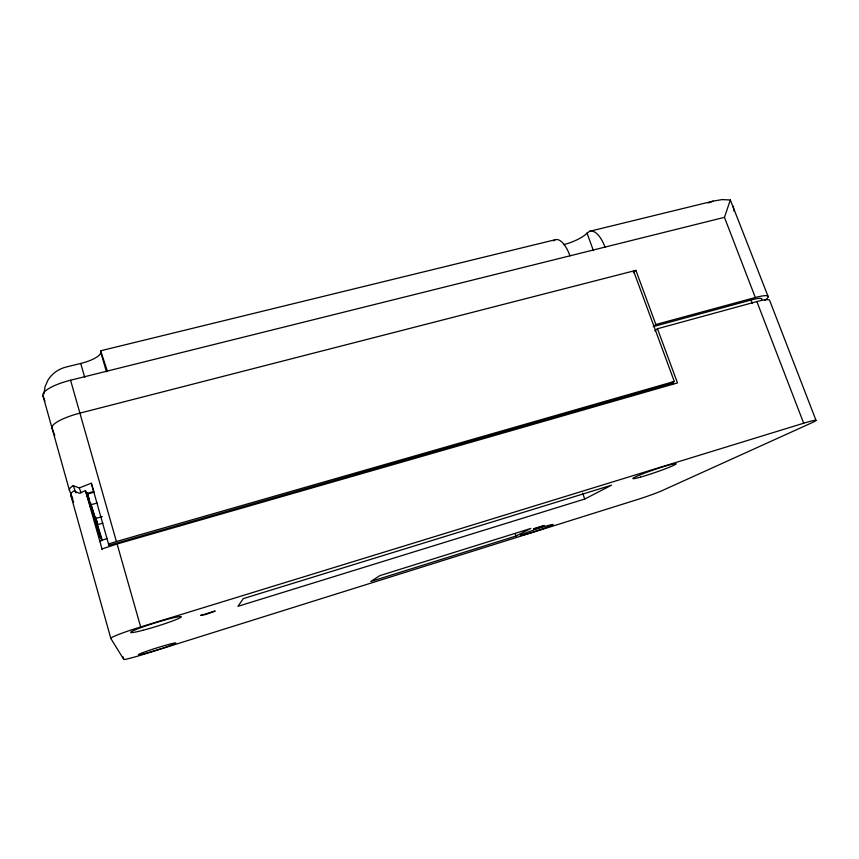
<?xml version="1.0" encoding="UTF-8"?>
<svg xmlns="http://www.w3.org/2000/svg" width="859" height="859" viewBox="0 0 859 859"><rect width="100%" height="100%" fill="white"/><g stroke="black" fill="none" stroke-linecap="round" stroke-linejoin="round"><path stroke-width="1.29" d="M43.97 393.927L45.044 386.668L48.093 379.914A29.657 27.617 -2.7 0 1 66.53 366.933L80.725 363.454A22.13 6.4 -13.8 0 0 100.739 352.083L100.643 350.783L555.161 239.736A26.232 10.78 77.2 0 1 561.195 241.443A26.693 10.963 77.1 0 1 569.979 255.821M563.708 244.632A19.51 5.165 -21.2 0 0 587.019 233.143L589.628 231.307L713.174 201.124L722.022 199.599L730.343 199.986L724.459 217.338L755.319 297.515A26.822 4.295 -21 0 1 764.864 300.253M72.79 498.714L69.354 490.059L69.815 488.341L72.328 486.151L73.23 485.636L79.264 487.933L81.057 492.905M110.854 638.527A31.493 2.223 -17.1 0 1 140.661 626.952L803.68 423.219A27.305 1.621 -19.2 0 1 812.109 422.66L661.623 490.854A20.348 0.988 -18.7 0 1 636.379 499.884L146.32 653.538A23.3 1.213 -17.4 0 1 123.728 659.358L110.854 638.527L70.674 494.795L71.147 493.098L73.659 490.94L79.436 493.259L85.47 490.629L97.711 529.767L100.331 537.605L97.454 527.19L101.856 540.622M633.362 272.765L635.896 270.37L655.879 324.509L653.216 326.624L752.183 299.727A20.111 3.221 -21 0 1 761.267 300.221M654.762 330.812L657.446 328.739L756.876 301.563A26.833 4.209 -21 0 1 769.75 300.693L816.05 420.448M553.54 240.928L555.161 239.736M674.304 381.45L671.513 383.275L108.9 545.336L108.502 543.962L116.405 541.535L674.304 381.45L633.566 271.004M584.732 499.036L611.597 485.174L243.301 598.616L237.932 606.325L584.732 499.036L582.681 493.195M516.044 536.005L530.787 528.468L379.839 575.627L370.787 581.489L516.044 536.005L515.196 533.503M79.264 487.933L91.322 483.22L93.749 491.52L86.619 493.485L86.362 492.551M708.16 203.014L713.174 201.124M99.805 541.084L107.246 538.4M101.91 548.976L117.103 543.983L677.483 382.921L657.446 328.739M102.253 516.613L95.8 518.428L97.776 524.591L102.94 523.131M90.388 502.365L91.054 504.716L97.185 503.009M94.028 492.207L87.586 493.979L92.138 510.343L86.619 493.485M655.879 324.509L755.319 297.515M635.896 270.37L79.908 413.136A30.602 7.355 -14.5 0 0 52.012 428.115L54.772 435.545M52.012 428.115L42.95 395.72A30.473 8.118 -14 0 1 70.556 380.226L724.459 217.338M100.643 350.783L107.343 371.056M730.343 199.986L768.204 296.709M70.674 494.795L73.584 502.053M756.876 301.563L803.68 423.219M750.949 299.92L752.259 303.334M73.23 485.636L75.936 492.873M672.361 381.589L673.284 384.091M587.03 233.143L593.419 250.678M42.95 395.72L44.947 401.207M101.856 540.3L91.054 504.716M101.963 539.334L90.947 504.222M86.856 492.862L89.325 500.453L87.242 492.905M100.739 352.083L106.441 371.786M80.725 363.454L84.74 377.488M70.556 380.226L116.405 541.535M117.103 543.983L140.661 626.952M91.322 483.22L108.9 545.336M95.714 517.279L97.776 524.591M85.47 490.629L102.189 549.567M122.998 656.781L123.728 659.358M52.045 428.147L69.354 490.059M733.156 206.139L734.155 211.174M604.994 247.091A26.479 11.629 77.4 0 0 595.974 232.918A26.006 11.425 77.4 0 0 589.628 231.307M200.716 615.377L205.634 614.529L215.212 611.039L200.716 615.377M533.707 528.886L544.198 525.515L533.707 528.886M142.959 630.281A26.489 1.879 -17.2 0 0 181.303 616.837A26.489 1.879 -17.2 0 0 143.721 626.64A26.489 1.879 -17.2 0 0 142.959 630.281M147.501 652.819A19.628 1.031 -17.4 0 0 175.805 643.047A19.628 1.031 -17.4 0 0 147.92 650.821A19.628 1.031 -17.4 0 0 147.501 652.819M527.566 533.772A17.201 0.87 -18.4 0 0 553.078 524.602A17.201 0.87 -18.4 0 0 529.756 531.453A17.201 0.87 -18.4 0 0 527.566 533.772M640.417 477.132A22.903 1.482 -18.9 0 0 675.818 464.171A22.903 1.482 -18.9 0 0 647.289 472.128A22.903 1.482 -18.9 0 0 640.417 477.132"/></g></svg>
